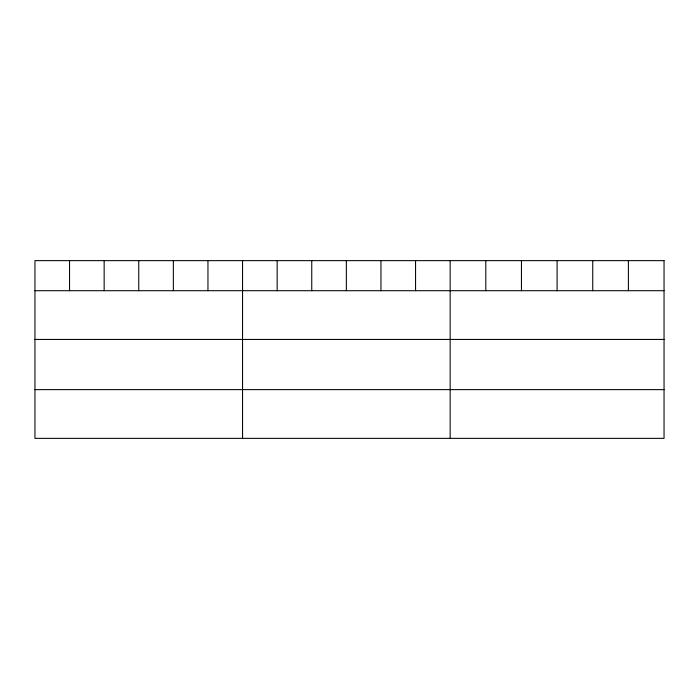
<?xml version="1.0" encoding="UTF-8"?>
<svg xmlns="http://www.w3.org/2000/svg" width="699" height="699" viewBox="0 0 699 699"><rect width="100%" height="100%" fill="white"/><g stroke="black" fill="none" stroke-linecap="round" stroke-linejoin="round"><path stroke-width="1.05" d="M34.95 290.705L664.05 290.705M34.95 339.434L664.05 339.434M34.95 389.631L664.05 389.631M628.401 260.64L628.401 290.705M592.752 260.64L592.752 290.705M557.103 260.64L557.103 290.705M521.454 260.64L521.454 290.705M485.805 260.64L485.805 290.705M450.156 260.64L450.156 438.36M415.556 260.64L415.556 290.705M380.955 260.64L380.955 290.705M346.354 260.64L346.354 290.705M311.754 260.64L311.754 290.705M277.154 260.64L277.154 290.705M242.553 260.64L242.553 438.36M207.953 260.64L207.953 290.705M173.352 260.64L173.352 290.705M138.752 260.64L138.752 290.705M104.151 260.64L104.151 290.705M69.55 260.64L69.55 290.705M664.05 260.64L34.95 260.64L34.95 438.36L664.05 438.36L664.05 260.64"/></g></svg>
